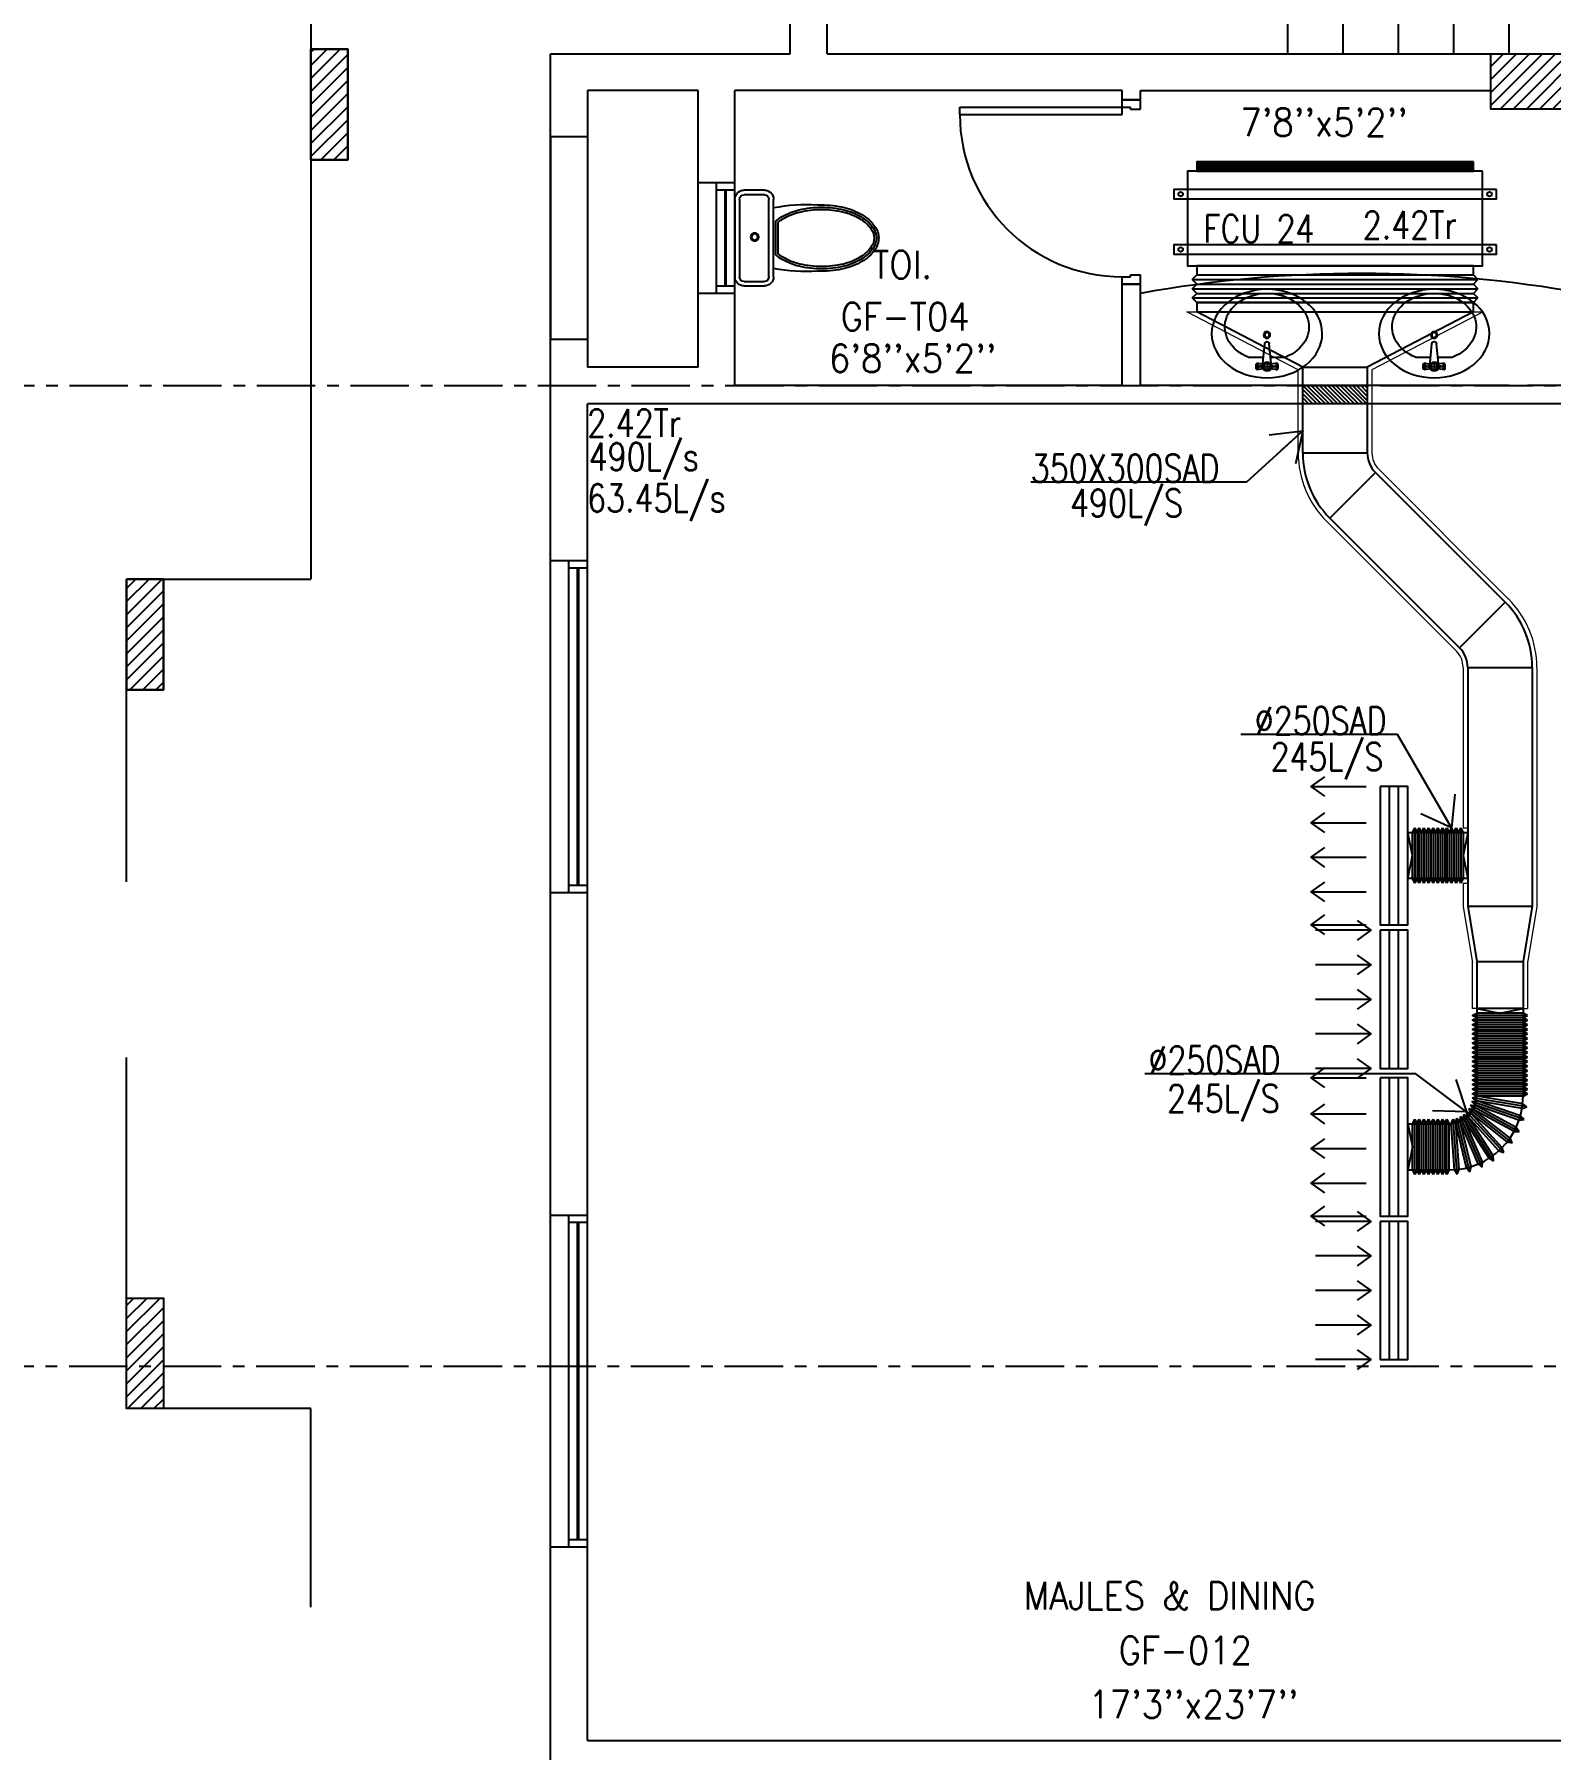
# Model space of a CAD drawing. Header units: millimetres. Extents: x -1288794 to 2153086, y -2701644 to -1335282.
# Drawn here: x 964963 to 973188, y -1502769 to -1493463 of the extents above; entities that cross this region are included whole.
import ezdxf

# ---------------------------------------------------------------- set-up
doc = ezdxf.new("R2010")
doc.units = ezdxf.units.MM
doc.header["$LTSCALE"] = 100
doc.linetypes.add('CENTER', pattern=[50.8, 31.75, -6.35, 6.35, -6.35])
doc.linetypes.add('DASHED2', pattern=[9.525, 6.35, -3.175])
for name, color, linetype in [('A-ANNO-TEXT', 8, 'Continuous'), ('A-DOOR', 4, 'Continuous'), ('A-FLOR-OVHD', 4, 'DASHED2'), ('A-FLOR-PFIX', 8, 'Continuous'), ('A-FLOR-SPCL', 8, 'Continuous'), ('A-GLAZ', 5, 'Continuous'), ('A-GRID', 253, 'CENTER'), ('A-WALL-FULL', 8, 'Continuous'), ('AC-FD', 1, 'Continuous'), ('AC-SAD', 3, 'Continuous'), ('AC-SAD TEXT', 3, 'Continuous'), ('FCU-AC', 160, 'Continuous'), ('RETURN GRILL RIGHT', 1, 'Continuous'), ('S-COL- HACT.', 9, 'Continuous'), ('S-COL.', 8, 'Continuous'), ('SUPPLY GRILL RIGHT', 3, 'Continuous')]:
    doc.layers.add(name, color=color, linetype=linetype)
doc.layers.add('INSULATION', color=1, linetype='Continuous', lineweight=5)
doc.styles.add('ROMANS', font='romans.shx', dxfattribs={"width": 0.8})
doc.styles.add('SIMPLEX', font='simplex.shx', dxfattribs={"width": 0.8})
doc.dimstyles.new('100 of DIM2', dxfattribs={"dimscale": 0, "dimtxt": 200, "dimasz": 150, "dimexe": 75, "dimexo": 200, "dimgap": 75, "dimtad": 1, "dimdec": 0, "dimrnd": 5, "dimzin": 0, "dimdsep": 46, "dimtxsty": 'ROMANS', "dimblk": 'ARCHTICK', "dimcen": 100, "dimclrd": 94, "dimclre": 94, "dimclrt": 2, "dimadec": 0, "dimazin": 0, "dimtfac": 1, "dimtdec": 0, "dimtofl": 0, "dimtmove": 2, "dimatfit": 3, "dimldrblk": 'OPEN90', "dimfxl": 75, "dimtolj": 1, "dimtzin": 0, "dimarcsym": 0})
pattern_1 = [(45, (2089817.725, -1109556.65), (-35.355339, 35.355339), [])]

# ---------------------------------------------------------------- blocks, each defined once
blk = doc.blocks.new('W-180')
for p, q in [((1800, 100), (0, 100)), ((40, 0), (40, 100)), ((1760, 100), (1760, 0)), ((1800, 0), (0, 0))]:
    blk.add_line(p, q)
at = {"linetype": 'Continuous'}
for p, q in [((1760, 53), (40, 53)), ((1760, 47), (40, 47))]:
    blk.add_line(p, q, dxfattribs=at)
blk = doc.blocks.new('D-100-R1')
for p, q in [((-80, 980), (-80, 100)), ((-80, 980), (-40, 980)), ((-40, 980), (-40, 55)), ((-1000, 100), (-1000, 0)), ((-1000, 100), (-960, 100)), ((-960, 100), (-960, 55)), ((-80, 100), (0, 100)), ((0, 100), (0, 0)), ((-960, 55), (-950, 55)), ((-950, 55), (-950, 0)), ((-50, 55), (-50, 0)), ((-50, 55), (-40, 55)), ((-50, 0), (0, 0)), ((-1000, 0), (-950, 0))]:
    blk.add_line(p, q)
at = {"linetype": 'Continuous'}
blk.add_arc((-80, 100), 880, 90, 180, dxfattribs=at)
blk = doc.blocks.new('WC-1')
for p, q in [((-210, 0), (210, 0)), ((-260, -160), (-260, -50)), ((-235, -160), (-235, -50)), ((-210, -25), (210, -25)), ((235, -50), (235, -160)), ((260, -50), (260, -160)), ((210, -185), (-210, -185)), ((210, -210), (-210, -210)), ((91.5, -222.5), (-91.5, -222.5)), ((85.8, -235), (-85.8, -235))]:
    blk.add_line(p, q)
for radius in [22.1, 17.1]:
    blk.add_circle((-6.1, -107.5), radius)
for centre, radius, start, end in [((-210, -50), 50, 90, 180), ((-210, -50), 25, 90, 180), ((210, -50), 50, 360, 90), ((210, -50), 25, 360, 90), ((-210, -160), 50, 180, 270), ((-210, -160), 25, 180, 270), ((210, -160), 25, 270, 360), ((210, -160), 50, 270, 360), ((722.3, -383.2), 904.1, 168.95288, 184.06317), ((178.2, -428.2), 340.7, 149.85861, 166.47658), ((178.2, -428.2), 328.2, 149.85861, 166.47658), ((68.6, -364.5), 214, 138.41516, 149.85861), ((68.6, -364.5), 201.5, 139.99435, 149.85861), ((-68.6, -364.5), 201.5, 30.14139, 40.00565), ((-68.6, -364.5), 214, 30.14139, 41.58484), ((-178.2, -428.2), 328.2, 13.52342, 30.14139), ((-178.2, -428.2), 340.7, 13.52342, 30.14139), ((352.1, -470), 519.6, 166.47658, 180), ((352.1, -470), 507.1, 166.47658, 180), ((-352.1, -470), 507.1, 360, 13.52342), ((-352.1, -470), 519.6, 360, 13.52342), ((352.1, -470), 532.1, 177.55413, 180), ((-352.1, -470), 532.1, 360, 2.44587), ((352.1, -470), 532.1, 180, 193.52342), ((352.1, -470), 519.6, 180, 193.52342), ((352.1, -470), 507.1, 180, 193.52342), ((-352.1, -470), 507.1, 346.47658, 360), ((-352.1, -470), 519.6, 346.47658, 360), ((-352.1, -470), 532.1, 346.47658, 360), ((178.2, -511.8), 353.2, 193.52342, 210.14139), ((178.2, -511.8), 340.7, 193.52342, 210.14139), ((178.2, -511.8), 328.2, 193.52342, 210.14139), ((-178.2, -511.8), 328.2, 329.85861, 346.47658), ((-178.2, -511.8), 340.7, 329.85861, 346.47658), ((-178.2, -511.8), 353.2, 329.85861, 346.47658), ((68.6, -575.5), 226.5, 210.14139, 234.49716), ((68.6, -575.5), 214, 210.14139, 234.49716), ((68.6, -575.5), 201.5, 210.14139, 234.49716), ((0, -671.6), 83.4, 234.49716, 270), ((0, -671.6), 83.4, 270, 305.50284), ((-68.6, -575.5), 201.5, 305.50284, 329.85861), ((-68.6, -575.5), 214, 305.50284, 329.85861), ((-68.6, -575.5), 226.5, 305.50284, 329.85861), ((0, -671.6), 108.4, 234.49716, 270), ((0, -671.6), 95.9, 234.49716, 270), ((0, -671.6), 95.9, 270, 305.50284), ((0, -671.6), 108.4, 270, 305.50284)]:
    blk.add_arc(centre, radius, start, end)
at = {"linetype": 'Continuous', "ltscale": 50}
blk.add_arc((-722.3, -383.2), 904.1, 355.93683, 11.04712, dxfattribs=at)
blk = doc.blocks.new('LAV-2')
for p, q in [((-21.3, 393), (-54.6, 399)), ((-24.3, 385.2), (-48.7, 381)), ((-24.3, 376.6), (-48.7, 381)), ((-24.7, 380.9), (-13.1, 257.5)), ((-18.7, 380.9), (17.3, 380.8)), ((-0.7, 362.8), (-0.6, 398.8)), ((23.3, 380.7), (10.9, 257.4)), ((53.4, 398.6), (20.1, 392.9)), ((47.3, 380.7), (22.9, 385.1)), ((47.3, 380.7), (22.9, 376.4)), ((-102.4, 329.8), (-23.2, 329.6)), ((-21.4, 368.8), (-54.7, 363)), ((53.3, 362.6), (20, 368.6)), ((21.5, 329.4), (100.7, 329.1))]:
    blk.add_line(p, q)
for centre, radius in [((-0.7, 380.8), 24), ((-0.7, 380.8), 18), ((-1.3, 209.5), 18), ((-1.3, 209.5), 13.2)]:
    blk.add_circle(centre, radius)
blk.add_arc((-1.1, 257.5), 12, 179.80529, 359.80529)
for centre, major_axis, ratio in [((-1.3, 201.7), (-300, 1), 0.8), ((53.3, 380.6), (0.1, 18), 0.333333)]:
    blk.add_ellipse(centre, major_axis=major_axis, ratio=ratio)
at = {"extrusion": (0, 0, -1)}
blk.add_ellipse((-54.7, 381), major_axis=(0.1, 18), ratio=0.333333, dxfattribs=at)
blk.add_ellipse((-1.4, 166.2), major_axis=(-228, 0.8), ratio=0.8, start_param=5.174, end_param=10.533963)
for points, knots in [([(-54.7, 365.5), (-54.8, 365.5), (-54.9, 365.6), (-55.3, 366), (-55.4, 366.3), (-56, 367.2), (-56.3, 368), (-57, 370), (-57.3, 371.2), (-57.8, 373.8), (-58, 375.2), (-58.3, 378.9), (-58.3, 381.3), (-58.1, 386), (-57.8, 388.3), (-57.1, 391.5), (-56.7, 392.7), (-56, 394.5), (-55.7, 395.1), (-55.2, 395.9), (-55, 396.2), (-54.8, 396.5), (-54.7, 396.5), (-54.6, 396.6)], [3.378318, 3.378318, 3.378318, 3.378318, 3.519844, 3.519844, 3.66137, 3.66137, 3.925951, 3.925951, 4.190531, 4.190531, 4.455112, 4.455112, 4.86737, 4.86737, 5.279628, 5.279628, 5.565785, 5.565785, 5.785568, 5.785568, 5.957, 5.957, 6.04646, 6.04646, 6.04646, 6.04646]), ([(-54.6, 396.6), (-54.5, 396.5), (-54.4, 396.4), (-54.1, 396), (-53.9, 395.7), (-53.4, 394.8), (-53, 394), (-52.3, 392), (-52, 390.8), (-51.6, 388.2), (-51.4, 386.8), (-51.1, 383.1), (-51, 380.7), (-51.3, 376), (-51.6, 373.8), (-52.3, 370.5), (-52.6, 369.3), (-53.3, 367.5), (-53.6, 366.9), (-54.1, 366.1), (-54.4, 365.8), (-54.6, 365.6), (-54.7, 365.5), (-54.7, 365.5)], [0.236726, 0.236726, 0.236726, 0.236726, 0.378252, 0.378252, 0.519778, 0.519778, 0.784358, 0.784358, 1.048939, 1.048939, 1.313519, 1.313519, 1.725777, 1.725777, 2.138035, 2.138035, 2.424192, 2.424192, 2.643976, 2.643976, 2.815407, 2.815407, 2.904867, 2.904867, 2.904867, 2.904867]), ([(53.4, 396.2), (53.3, 396.1), (53.2, 396), (52.8, 395.6), (52.7, 395.4), (52.1, 394.5), (51.7, 393.6), (51.1, 391.6), (50.8, 390.5), (50.3, 387.9), (50.1, 386.5), (49.7, 382.7), (49.7, 380.3), (49.9, 375.7), (50.2, 373.4), (50.9, 370.1), (51.2, 368.9), (51.9, 367.2), (52.2, 366.6), (52.7, 365.7), (52.9, 365.4), (53.1, 365.2), (53.2, 365.1), (53.3, 365.1)], [0.236726, 0.236726, 0.236726, 0.236726, 0.378252, 0.378252, 0.519778, 0.519778, 0.784358, 0.784358, 1.048939, 1.048939, 1.313519, 1.313519, 1.725777, 1.725777, 2.138035, 2.138035, 2.424192, 2.424192, 2.643976, 2.643976, 2.815407, 2.815407, 2.904867, 2.904867, 2.904867, 2.904867]), ([(53.3, 365.1), (53.4, 365.1), (53.5, 365.3), (53.8, 365.6), (54, 365.9), (54.5, 366.8), (54.9, 367.7), (55.6, 369.7), (55.9, 370.8), (56.4, 373.4), (56.6, 374.8), (56.9, 378.5), (57, 381), (56.7, 385.6), (56.5, 387.9), (55.8, 391.2), (55.4, 392.4), (54.8, 394.1), (54.5, 394.7), (54, 395.6), (53.8, 395.8), (53.5, 396.1), (53.4, 396.2), (53.4, 396.2)], [3.378318, 3.378318, 3.378318, 3.378318, 3.519844, 3.519844, 3.66137, 3.66137, 3.925951, 3.925951, 4.190531, 4.190531, 4.455112, 4.455112, 4.86737, 4.86737, 5.279628, 5.279628, 5.565785, 5.565785, 5.785568, 5.785568, 5.957, 5.957, 6.04646, 6.04646, 6.04646, 6.04646])]:
    blk.add_open_spline(points, degree=3, knots=knots)
blk = doc.blocks.new('W-60')
for p, q in [((600, 100), (0, 100)), ((40, 0), (40, 100)), ((560, 100), (560, 0)), ((600, 0), (0, 0))]:
    blk.add_line(p, q)
at = {"linetype": 'Continuous'}
for p, q in [((560, 53), (40, 53)), ((560, 47), (40, 47))]:
    blk.add_line(p, q, dxfattribs=at)
blk = doc.blocks.new('_ArchTick')
at = {"color": 0, "linetype": 'ByBlock', "const_width": 0.15}
blk.add_lwpolyline([(-0.5, -0.5), (0.5, 0.5)], dxfattribs=at)
blk = doc.blocks.new('fcu 2.5 tr')
h = blk.add_hatch()
h.set_pattern_fill('NET', color=3)
h.paths.add_polyline_path([(83171.5, -1587743.1), (81671.5, -1587743.1), (81671.5, -1587793.1), (83171.5, -1587793.1)])
at = {"layer": 'FCU-AC', "color": 1}
for p, q in [((83171.5, -1586980.1), (81671.5, -1586980.1)), ((81671.5, -1586980.1), (81671.5, -1587030.1)), ((83171.5, -1587030.1), (83171.5, -1586980.1)), ((81671.5, -1587030.1), (83171.5, -1587030.1)), ((83171.5, -1587180.1), (81671.5, -1587180.1)), ((81671.5, -1587180.1), (81671.5, -1587230.1)), ((83171.5, -1587230.1), (83171.5, -1587180.1)), ((81671.5, -1587230.1), (83171.5, -1587230.1))]:
    blk.add_line(p, q, dxfattribs=at)
at = {"layer": 'FCU-AC'}
for p, q in [((81671.5, -1587030.1), (81646.5, -1587055.1)), ((83196.5, -1587055.1), (81646.5, -1587055.1)), ((81671.5, -1587080.1), (81646.5, -1587055.1)), ((81671.5, -1587080.1), (81646.5, -1587105.1)), ((83196.5, -1587105.1), (81646.5, -1587105.1)), ((81671.5, -1587130.1), (81646.5, -1587105.1)), ((83171.5, -1587030.1), (81671.5, -1587030.1)), ((83171.5, -1587080.1), (81671.5, -1587080.1)), ((83171.5, -1587080.1), (81671.5, -1587080.1)), ((83196.5, -1587055.1), (83171.5, -1587030.1)), ((83196.5, -1587055.1), (83171.5, -1587080.1)), ((83196.5, -1587105.1), (83171.5, -1587080.1)), ((83196.5, -1587105.1), (83171.5, -1587130.1)), ((81671.5, -1587130.1), (81646.5, -1587155.1)), ((83196.5, -1587155.1), (81646.5, -1587155.1)), ((81671.5, -1587180.1), (81646.5, -1587155.1)), ((83171.5, -1587130.1), (81671.5, -1587130.1)), ((83171.5, -1587130.1), (81671.5, -1587130.1)), ((83196.5, -1587155.1), (83171.5, -1587130.1)), ((83196.5, -1587155.1), (83171.5, -1587180.1))]:
    blk.add_line(p, q, dxfattribs=at)
at = {"layer": 'FCU-AC', "color": 6}
for points in [[(81546.5, -1587343.1), (83296.5, -1587343.1), (83296.5, -1587293.1), (81546.5, -1587293.1)], [(81546.5, -1587643.1), (83296.5, -1587643.1), (83296.5, -1587593.1), (81546.5, -1587593.1)]]:
    blk.add_lwpolyline(points, close=True, dxfattribs=at)
at = {"layer": 'FCU-AC'}
blk.add_lwpolyline([(81621.5, -1587743.1), (83221.5, -1587743.1), (83221.5, -1587230.1), (81621.5, -1587230.1)], close=True, dxfattribs=at)
at = {"layer": 'FCU-AC', "color": 3}
blk.add_lwpolyline([(81671.5, -1587793.1), (83171.5, -1587793.1), (83171.5, -1587743.1), (81671.5, -1587743.1)], close=True, dxfattribs=at)
at = {"layer": 'FCU-AC', "color": 6}
for centre in [(81584, -1587318.1), (83259, -1587318.1), (81584, -1587618.1), (83259, -1587618.1)]:
    blk.add_circle(centre, 12.5, dxfattribs=at)
blk = doc.blocks.new('*U706')
at = {"layer": 'AC-SAD'}
for p, q in [((-12.5, 275, 0), (-25, 250, 0)), ((-25, 250, 0), (-25, 0, 0)), ((-12.5, 275, 0), (-12.5, -25, 0)), ((0, 250, 0), (-12.5, 275, 0)), ((0, 250, 0), (0, 0, 0)), ((-12.5, -25, 0), (-25, 0, 0)), ((0, 0, 0), (-12.5, -25, 0))]:
    blk.add_line(p, q, dxfattribs=at)
blk = doc.blocks.new('*U707')
at = {"layer": 'AC-SAD', "color": 0, "linetype": 'ByBlock', "lineweight": -2, "transparency": 16777216}
for p, rotation in [((972769.2, -1499295.5, 0), 241.352110243459), ((972779.3, -1499272.7, 0), 250.9014068289727), ((972785.5, -1499248.5, 0), 260.4507034144863), ((972787.5, -1499223.6, 0), 270), ((972648.2, -1499373.3, 0), 184.0563307303769), ((972672.8, -1499369.4, 0), 193.6056273158907), ((972696.5, -1499361.6, 0), 203.1549239014044), ((972718.6, -1499349.9, 0), 212.704220486918), ((972738.4, -1499334.7, 0), 222.2535170724318), ((972755.4, -1499316.4, 0), 231.8028136579454)]:
    blk.add_blockref('*U706', p, dxfattribs=dict(at, rotation=rotation))
blk = doc.blocks.new('SUPPLY GRILL RIGHT')
at = {"layer": 'SUPPLY GRILL RIGHT'}
for p, q in [((375, 25), (-375, 25)), ((375, -25), (375, 25)), ((375, -25), (-375, -25)), ((375, -75), (375, -25))]:
    blk.add_line(p, q, dxfattribs=at)
blk.add_lwpolyline([(-375, -75), (375, -75), (375, 75), (-375, 75)], close=True, dxfattribs=at)
for points in [[(-375, -450), (-375, -150)], [(-178.5, -450), (-178.5, -150)], [(9, -450), (9, -150)], [(196.5, -450), (196.5, -150)], [(375, -450), (375, -150)]]:
    blk.add_leader(points, dimstyle='100 of DIM2', override={"dimscale": 1, "dimasz": 75, "dimtad": 0, "dimclrd": 0, "dimfxl": 0.2}, dxfattribs=at)
blk = doc.blocks.new('RETURN GRILL RIGHT')
at = {"layer": 'RETURN GRILL RIGHT'}
for p, q in [((375, 25), (-375, 25)), ((375, -25), (-375, -25))]:
    blk.add_line(p, q, dxfattribs=at)
blk.add_lwpolyline([(-375, -75), (375, -75), (375, 75), (-375, 75)], close=True, dxfattribs=at)
for points in [[(-375, -125), (-375, -425)], [(-187.5, -125), (-187.5, -425)], [(0, -125), (0, -425)], [(187.5, -125), (187.5, -425)], [(375, -125), (375, -425)]]:
    blk.add_leader(points, dimstyle='100 of DIM2', override={"dimscale": 1, "dimasz": 75, "dimtad": 0, "dimclrd": 0, "dimfxl": 0.2}, dxfattribs=at)

msp = doc.modelspace()

# ---------------------------------------------------------------- hatches: boundary and pattern name
at = {"layer": 'AC-FD', "linetype": 'ByBlock'}
h = msp.add_hatch(dxfattribs=at)
h.set_pattern_fill('ANSI31', color=256, scale=5, angle=90, style=0)
h.set_pattern_definition([(135, (-619584.087, -1557408.634), (-11.22532015, -11.22532015), [])])
h.paths.add_polyline_path([(972193, -1495468.7), (972193, -1495368.7), (971843, -1495368.6), (971843, -1495468.6)])
at = {"layer": 'S-COL- HACT.', "linetype": 'Continuous', "ltscale": 3}
h = msp.add_hatch(dxfattribs=at)
h.set_pattern_fill('ANSI31', color=256, scale=400, style=0)
h.set_pattern_definition(pattern_1)
h.paths.add_polyline_path([(966462.5, -1493543.6), (966462.5, -1494143.6), (966662.5, -1494143.6), (966662.5, -1493543.6)])
h = msp.add_hatch(dxfattribs=at)
h.set_pattern_fill('ANSI31', color=256, scale=400, style=0)
h.set_pattern_definition([(45, (1210357.73, -1509993.415), (-35.355339, 35.355339), [])])
h.paths.add_polyline_path([(973462.5, -1493568.6), (972862.5, -1493568.6), (972862.5, -1493868.6), (973462.5, -1493868.6)])
h = msp.add_hatch(dxfattribs=at)
h.set_pattern_fill('ANSI31', color=256, scale=400, style=0)
h.set_pattern_definition(pattern_1)
h.paths.add_polyline_path([(965462.5, -1496418.6), (965462.5, -1497018.6), (965662.5, -1497018.6), (965662.5, -1496418.6)])
h = msp.add_hatch(dxfattribs=at)
h.set_pattern_fill('ANSI31', color=256, scale=400, style=0)
h.set_pattern_definition(pattern_1)
h.paths.add_polyline_path([(965462.5, -1500918.6), (965462.5, -1500318.6), (965662.5, -1500318.6), (965662.5, -1500918.6)])

# ---------------------------------------------------------------- linework, layer by layer
at = {"layer": 'A-FLOR-OVHD', "linetype": 'Continuous', "ltscale": 3}
for p in [(966462.5, -1486718.6), (966462.5, -1486718.6), (965462.5, -1496418.6), (965462.5, -1496418.6)]:
    msp.add_line(p, (966462.5, -1496418.6), dxfattribs=at)
at = {"layer": 'A-FLOR-OVHD', "ltscale": 3}
msp.add_lwpolyline([(993462.5, -1509268.6), (993462.5, -1510568.6), (980662.5, -1510568.6), (980662.5, -1509268.6), (979362.5, -1509268.6), (979362.5, -1510568.6), (975062.5, -1510568.6), (975062.5, -1510168.6), (973462.5, -1510168.6), (973462.5, -1510568.6), (966462.5, -1510568.6), (966462.5, -1500918.6), (965462.5, -1500918.6), (965462.5, -1496418.6)], dxfattribs=at)
msp.add_lwpolyline([(993462.5, -1509268.6), (993462.5, -1510568.6), (980662.5, -1510568.6), (980662.5, -1509268.6), (979362.5, -1509268.6), (979362.5, -1510568.6), (975062.5, -1510568.6), (975062.5, -1510168.6), (973462.5, -1510168.6), (973462.5, -1510568.6), (966462.5, -1510568.6), (966462.5, -1500918.6), (965462.5, -1500918.6), (965462.5, -1496418.6)], dxfattribs=at)
at = {"layer": 'A-FLOR-SPCL', "ltscale": 3}
for p, q in [((971762.5, -1493568.6), (971762.5, -1491568.6)), ((972062.5, -1493568.6), (972062.5, -1491568.6)), ((972362.5, -1493568.6), (972362.5, -1491568.6)), ((972662.5, -1493568.6), (972662.5, -1491568.6)), ((972962.5, -1493568.6), (972962.5, -1491568.6))]:
    msp.add_line(p, q, dxfattribs=at)
msp.add_arc((972162.5, -1501493), 6732.1, 79.7322, 100.2678, dxfattribs=at)
at = {"layer": 'A-GLAZ', "ltscale": 3}
for p, q in [((967762.5, -1494018.6), (967762.5, -1495118.6)), ((967962.5, -1494018.6), (967962.5, -1495118.6)), ((968562.5, -1494868.6), (968562.5, -1494268.6)), ((967762.5, -1498118.6), (967762.5, -1496318.6)), ((967762.5, -1501668.6), (967762.5, -1499868.6))]:
    msp.add_line(p, q, dxfattribs=at)
at = {"layer": 'A-GRID', "ltscale": 0.1}
for p, q in [((956009.2, -1495368.6), (999548.8, -1495368.6)), ((956006.8, -1500687.6), (999546.3, -1500687.6))]:
    msp.add_line(p, q, dxfattribs=at)
at = {"layer": 'A-WALL-FULL', "ltscale": 3}
for p, q in [((969062.5, -1493568.6), (969062.5, -1492568.6)), ((969062.5, -1493568.6), (969062.5, -1492568.6)), ((969262.5, -1493568.6), (969262.5, -1492568.6)), ((969262.5, -1493568.6), (969262.5, -1492568.6)), ((966462.5, -1494143.6, 0), (966462.5, -1493543.6, 0)), ((966462.5, -1493543.6, 0), (966662.5, -1493543.6, 0)), ((966662.5, -1493543.6, 0), (966662.5, -1494143.6, 0)), ((967762.5, -1496318.6), (967762.5, -1493568.6)), ((967762.5, -1493568.6), (969062.5, -1493568.6)), ((967762.5, -1494018.6), (967762.5, -1493568.6)), ((969262.5, -1493568.6), (972862.5, -1493568.6)), ((967962.5, -1493768.6), (967962.5, -1494018.6)), ((968562.5, -1493768.6), (967962.5, -1493768.6)), ((968562.5, -1494268.6), (968562.5, -1493768.6)), ((970862.5, -1493768.6), (968762.5, -1493768.6)), ((968762.5, -1494268.6), (968762.5, -1493768.6)), ((970862.5, -1493818.6), (970862.5, -1493768.6)), ((970962.5, -1493818.6), (970962.5, -1493768.6)), ((970962.5, -1493768.6), (972862.5, -1493768.6)), ((970962.5, -1493818.6), (970862.5, -1493818.6)), ((967962.5, -1494018.6), (967762.5, -1494018.6)), ((966662.5, -1494143.6, 0), (966462.5, -1494143.6, 0)), ((968762.5, -1494268.6), (968562.5, -1494268.6)), ((968762.5, -1494868.6), (968562.5, -1494868.6)), ((968562.5, -1495268.6), (968562.5, -1494868.6)), ((968762.5, -1495368.6), (968762.5, -1494868.6)), ((970862.5, -1495368.6), (970862.5, -1494818.6)), ((970962.5, -1494818.6), (970862.5, -1494818.6)), ((970962.5, -1495368.6), (970962.5, -1494818.6)), ((967962.5, -1495118.6), (967762.5, -1495118.6)), ((967962.5, -1495118.6), (967962.5, -1495268.6)), ((968562.5, -1495268.6), (967962.5, -1495268.6)), ((970862.5, -1495368.6), (968762.5, -1495368.6)), ((972962.5, -1495368.6), (970962.5, -1495368.6)), ((973362.5, -1495368.6), (973062.5, -1495368.6)), ((967962.5, -1496318.6), (967962.5, -1495468.6)), ((973262.5, -1495468.6), (967962.5, -1495468.6)), ((967762.5, -1496318.6), (967962.5, -1496318.6)), ((965462.5, -1497018.6, 0), (965462.5, -1496418.6)), ((965462.5, -1496418.6), (965662.5, -1496418.6, 0)), ((965662.5, -1496418.6, 0), (965662.5, -1497018.6, 0)), ((965662.5, -1497018.6, 0), (965462.5, -1497018.6, 0)), ((967762.5, -1499868.6), (967762.5, -1498118.6)), ((967762.5, -1498118.6), (967962.5, -1498118.6)), ((967962.5, -1499868.6), (967962.5, -1498118.6)), ((967762.5, -1499868.6), (967962.5, -1499868.6)), ((965462.5, -1500918.6), (965462.5, -1500318.6, 0)), ((965462.5, -1500318.6, 0), (965662.5, -1500318.6)), ((965662.5, -1500318.6), (965662.5, -1500918.6)), ((965662.5, -1500918.6), (965462.5, -1500918.6)), ((967762.5, -1502918.6), (967762.5, -1501668.6)), ((967762.5, -1501668.6), (967962.5, -1501668.6)), ((967962.5, -1502718.6), (967962.5, -1501668.6)), ((967962.5, -1502718.6), (973262.5, -1502718.6))]:
    msp.add_line(p, q, dxfattribs=at)
at = {"layer": 'A-WALL-FULL', "linetype": 'Continuous', "ltscale": 3}
for points in [[(965462.5, -1496418.6), (965662.5, -1496418.6), (965662.5, -1497018.6), (965462.5, -1497018.6)], [(965462.5, -1500318.6), (965662.5, -1500318.6), (965662.5, -1500918.6), (965462.5, -1500918.6)]]:
    msp.add_lwpolyline(points, close=True, dxfattribs=at)
at = {"layer": 'AC-FD', "linetype": 'ByBlock'}
msp.add_lwpolyline([(971843, -1495468.6), (971843, -1495368.6), (972193, -1495368.7), (972193, -1495468.7)], close=True, dxfattribs=at)
at = {"layer": 'AC-SAD'}
for p, q in [((971843, -1495268.2), (971268, -1494968.6)), ((972768, -1494968.6), (972193, -1495268.6)), ((971843, -1495734), (971843, -1495268.2)), ((971843.8, -1495268.6), (972193, -1495268.6)), ((972193, -1495268.6), (972193, -1495734)), ((971843, -1495734), (972193, -1495734)), ((972236.9, -1495840.1), (971989.4, -1496087.6)), ((972941.1, -1496544.3), (972236.9, -1495840.1)), ((971954.5, -1496087.1), (971954.1, -1496087.6)), ((971989.4, -1496087.6), (972693.6, -1496791.8)), ((972941.1, -1496544.3, 0), (972693.6, -1496791.8, 0)), ((972737.5, -1496897.8, 0), (973087.5, -1496897.8, 0)), ((972737.5, -1496897.8), (972737.5, -1498193.6)), ((973087.5, -1496897.8), (973087.5, -1498193.6)), ((972437.5, -1497793.6), (972450, -1497768.6)), ((972450, -1497768.6), (972450, -1498068.6)), ((972450, -1497768.6), (972462.5, -1497793.6)), ((972462.5, -1497793.6), (972475, -1497768.6)), ((972475, -1497768.6), (972475, -1498068.6)), ((972475, -1497768.6), (972487.5, -1497793.6)), ((972487.5, -1497793.6), (972500, -1497768.6)), ((972500, -1497768.6), (972500, -1498068.6)), ((972500, -1497768.6), (972512.5, -1497793.6)), ((972512.5, -1497793.6), (972525, -1497768.6)), ((972525, -1497768.6), (972525, -1498068.6)), ((972525, -1497768.6), (972537.5, -1497793.6)), ((972537.5, -1497793.6), (972550, -1497768.6)), ((972550, -1497768.6), (972550, -1498068.6)), ((972550, -1497768.6), (972562.5, -1497793.6)), ((972562.5, -1497793.6), (972575, -1497768.6)), ((972575, -1497768.6), (972575, -1498068.6)), ((972575, -1497768.6), (972587.5, -1497793.6)), ((972587.5, -1497793.6), (972600, -1497768.6)), ((972600, -1497768.6), (972600, -1498068.6)), ((972600, -1497768.6), (972612.5, -1497793.6)), ((972612.5, -1497793.6), (972625, -1497768.6)), ((972625, -1497768.6), (972625, -1498068.6)), ((972625, -1497768.6), (972637.5, -1497793.6)), ((972637.5, -1497793.6), (972650, -1497768.6)), ((972650, -1497768.6), (972650, -1498068.6)), ((972650, -1497768.6), (972662.5, -1497793.6)), ((972662.5, -1497793.6), (972675, -1497768.6)), ((972675, -1497768.6), (972675, -1498068.6)), ((972675, -1497768.6), (972687.5, -1497793.6)), ((972687.5, -1497793.6), (972700, -1497768.6)), ((972700, -1497768.6), (972700, -1498068.6)), ((972700, -1497768.6), (972712.5, -1497793.6)), ((972412.5, -1497793.6), (972737.5, -1497793.6)), ((972437.5, -1497918.6), (972412.5, -1497793.6)), ((972437.5, -1498043.6), (972437.5, -1497793.6)), ((972437.5, -1497793.6), (972437.5, -1498043.6)), ((972462.5, -1497793.6), (972462.5, -1498043.6)), ((972487.5, -1497793.6), (972487.5, -1498043.6)), ((972512.5, -1497793.6), (972512.5, -1498043.6)), ((972537.5, -1497793.6), (972537.5, -1498043.6)), ((972562.5, -1497793.6), (972562.5, -1498043.6)), ((972587.5, -1497793.6), (972587.5, -1498043.6)), ((972612.5, -1497793.6), (972612.5, -1498043.6)), ((972637.5, -1497793.6), (972637.5, -1498043.6)), ((972662.5, -1497793.6), (972662.5, -1498043.6)), ((972687.5, -1497793.6), (972687.5, -1498043.6)), ((972737.5, -1497793.6), (972712.5, -1497918.6)), ((972712.5, -1497793.6), (972712.5, -1498043.6)), ((972412.5, -1498043.6), (972437.5, -1497918.6)), ((972712.5, -1497918.6), (972737.5, -1498043.6)), ((972737.5, -1498043.6), (972412.5, -1498043.6)), ((972450, -1498068.6), (972437.5, -1498043.6)), ((972462.5, -1498043.6), (972450, -1498068.6)), ((972475, -1498068.6), (972462.5, -1498043.6)), ((972487.5, -1498043.6), (972475, -1498068.6)), ((972500, -1498068.6), (972487.5, -1498043.6)), ((972512.5, -1498043.6), (972500, -1498068.6)), ((972525, -1498068.6), (972512.5, -1498043.6)), ((972537.5, -1498043.6), (972525, -1498068.6)), ((972550, -1498068.6), (972537.5, -1498043.6)), ((972562.5, -1498043.6), (972550, -1498068.6)), ((972575, -1498068.6), (972562.5, -1498043.6)), ((972587.5, -1498043.6), (972575, -1498068.6)), ((972600, -1498068.6), (972587.5, -1498043.6)), ((972612.5, -1498043.6), (972600, -1498068.6)), ((972625, -1498068.6), (972612.5, -1498043.6)), ((972637.5, -1498043.6), (972625, -1498068.6)), ((972650, -1498068.6), (972637.5, -1498043.6)), ((972662.5, -1498043.6), (972650, -1498068.6)), ((972675, -1498068.6), (972662.5, -1498043.6)), ((972687.5, -1498043.6), (972675, -1498068.6)), ((972700, -1498068.6), (972687.5, -1498043.6)), ((972712.5, -1498043.6), (972700, -1498068.6)), ((972737.5, -1498193.6), (973087.5, -1498193.6)), ((972737.5, -1498193.6), (972787.5, -1498493.6)), ((973087.5, -1498193.6), (973037.5, -1498493.6)), ((972787.5, -1498493.6), (973037.5, -1498493.6)), ((972787.5, -1498493.6), (972787.5, -1499223.6)), ((973037.5, -1498493.6), (973037.5, -1499223.6)), ((972762.5, -1498786.1), (972787.5, -1498773.6)), ((973062.5, -1498786.1), (972762.5, -1498786.1)), ((972787.5, -1498798.6), (972762.5, -1498786.1)), ((972762.5, -1498811.1), (972787.5, -1498798.6)), ((973037.5, -1498748.6), (972787.5, -1498748.6)), ((972787.5, -1498748.6), (972912.5, -1498773.6)), ((973037.5, -1498773.6), (972787.5, -1498773.6)), ((973037.5, -1498798.6), (972787.5, -1498798.6)), ((972912.5, -1498773.6), (973037.5, -1498748.6)), ((973062.5, -1498786.1), (973037.5, -1498773.6)), ((973037.5, -1498798.6), (973062.5, -1498786.1)), ((973062.5, -1498811.1), (973037.5, -1498798.6)), ((973062.5, -1498811.1), (972762.5, -1498811.1)), ((972787.5, -1498823.6), (972762.5, -1498811.1)), ((972762.5, -1498836.1), (972787.5, -1498823.6)), ((973062.5, -1498836.1), (972762.5, -1498836.1)), ((972787.5, -1498848.6), (972762.5, -1498836.1)), ((972762.5, -1498861.1), (972787.5, -1498848.6)), ((973062.5, -1498861.1), (972762.5, -1498861.1)), ((972787.5, -1498873.6), (972762.5, -1498861.1)), ((972762.5, -1498886.1), (972787.5, -1498873.6)), ((973062.5, -1498886.1), (972762.5, -1498886.1)), ((972787.5, -1498898.6), (972762.5, -1498886.1)), ((973037.5, -1498823.6), (972787.5, -1498823.6)), ((973037.5, -1498848.6), (972787.5, -1498848.6)), ((973037.5, -1498873.6), (972787.5, -1498873.6)), ((973037.5, -1498823.6), (973062.5, -1498811.1)), ((973062.5, -1498836.1), (973037.5, -1498823.6)), ((973037.5, -1498848.6), (973062.5, -1498836.1)), ((973062.5, -1498861.1), (973037.5, -1498848.6)), ((973037.5, -1498873.6), (973062.5, -1498861.1)), ((973062.5, -1498886.1), (973037.5, -1498873.6)), ((973037.5, -1498898.6), (973062.5, -1498886.1)), ((972762.5, -1498911.1), (972787.5, -1498898.6)), ((973062.5, -1498911.1), (972762.5, -1498911.1)), ((972787.5, -1498923.6), (972762.5, -1498911.1)), ((972762.5, -1498936.1), (972787.5, -1498923.6)), ((973062.5, -1498936.1), (972762.5, -1498936.1)), ((972787.5, -1498948.6), (972762.5, -1498936.1)), ((972762.5, -1498961.1), (972787.5, -1498948.6)), ((973062.5, -1498961.1), (972762.5, -1498961.1)), ((972787.5, -1498973.6), (972762.5, -1498961.1)), ((972762.5, -1498986.1), (972787.5, -1498973.6)), ((973062.5, -1498986.1), (972762.5, -1498986.1)), ((972787.5, -1498998.6), (972762.5, -1498986.1)), ((973037.5, -1498898.6), (972787.5, -1498898.6)), ((973037.5, -1498923.6), (972787.5, -1498923.6)), ((973037.5, -1498948.6), (972787.5, -1498948.6)), ((973037.5, -1498973.6), (972787.5, -1498973.6)), ((973062.5, -1498911.1), (973037.5, -1498898.6)), ((973037.5, -1498923.6), (973062.5, -1498911.1)), ((973062.5, -1498936.1), (973037.5, -1498923.6)), ((973037.5, -1498948.6), (973062.5, -1498936.1)), ((973062.5, -1498961.1), (973037.5, -1498948.6)), ((973037.5, -1498973.6), (973062.5, -1498961.1)), ((973062.5, -1498986.1), (973037.5, -1498973.6)), ((973037.5, -1498998.6), (973062.5, -1498986.1)), ((972762.5, -1499011.1), (972787.5, -1498998.6)), ((973062.5, -1499011.1), (972762.5, -1499011.1)), ((972787.5, -1499023.6), (972762.5, -1499011.1)), ((972762.5, -1499036.1), (972787.5, -1499023.6)), ((973062.5, -1499036.1), (972762.5, -1499036.1)), ((972787.5, -1499048.6), (972762.5, -1499036.1)), ((972762.5, -1499061.1), (972787.5, -1499048.6)), ((973062.5, -1499061.1), (972762.5, -1499061.1)), ((972787.5, -1499073.6), (972762.5, -1499061.1)), ((972762.5, -1499086.1), (972787.5, -1499073.6)), ((973037.5, -1498998.6), (972787.5, -1498998.6)), ((973037.5, -1499023.6), (972787.5, -1499023.6)), ((973037.5, -1499048.6), (972787.5, -1499048.6)), ((973037.5, -1499073.6), (972787.5, -1499073.6)), ((973062.5, -1499011.1), (973037.5, -1498998.6)), ((973037.5, -1499023.6), (973062.5, -1499011.1)), ((973062.5, -1499036.1), (973037.5, -1499023.6)), ((973037.5, -1499048.6), (973062.5, -1499036.1)), ((973062.5, -1499061.1), (973037.5, -1499048.6)), ((973037.5, -1499073.6), (973062.5, -1499061.1)), ((973062.5, -1499086.1), (973037.5, -1499073.6)), ((973062.5, -1499086.1), (972762.5, -1499086.1)), ((972787.5, -1499098.6), (972762.5, -1499086.1)), ((972762.5, -1499111.1), (972787.5, -1499098.6)), ((973062.5, -1499111.1), (972762.5, -1499111.1)), ((972787.5, -1499123.6), (972762.5, -1499111.1)), ((972762.5, -1499136.1), (972787.5, -1499123.6)), ((973062.5, -1499136.1), (972762.5, -1499136.1)), ((972787.5, -1499148.6), (972762.5, -1499136.1)), ((972762.5, -1499161.1), (972787.5, -1499148.6)), ((973062.5, -1499161.1), (972762.5, -1499161.1)), ((972787.5, -1499173.6), (972762.5, -1499161.1)), ((972762.5, -1499186.1), (972787.5, -1499173.6)), ((973037.5, -1499098.6), (972787.5, -1499098.6)), ((973037.5, -1499123.6), (972787.5, -1499123.6)), ((973037.5, -1499148.6), (972787.5, -1499148.6)), ((973037.5, -1499173.6), (972787.5, -1499173.6)), ((973037.5, -1499098.6), (973062.5, -1499086.1)), ((973062.5, -1499111.1), (973037.5, -1499098.6)), ((973037.5, -1499123.6), (973062.5, -1499111.1)), ((973062.5, -1499136.1), (973037.5, -1499123.6)), ((973037.5, -1499148.6), (973062.5, -1499136.1)), ((973062.5, -1499161.1), (973037.5, -1499148.6)), ((973037.5, -1499173.6), (973062.5, -1499161.1)), ((973062.5, -1499186.1), (973037.5, -1499173.6)), ((973062.5, -1499186.1), (972762.5, -1499186.1)), ((972787.5, -1499198.6), (972762.5, -1499186.1)), ((973037.5, -1499198.6), (973062.5, -1499186.1)), ((972412.5, -1499648.6), (972412.5, -1499348.6)), ((972437.5, -1499373.6), (972450, -1499348.6)), ((972450, -1499648.6), (972450, -1499348.6)), ((972450, -1499348.6), (972462.5, -1499373.6)), ((972462.5, -1499373.6), (972475, -1499348.6)), ((972475, -1499648.6), (972475, -1499348.6)), ((972475, -1499348.6), (972487.5, -1499373.6)), ((972487.5, -1499373.6), (972500, -1499348.6)), ((972500, -1499648.6), (972500, -1499348.6)), ((972500, -1499348.6), (972512.5, -1499373.6)), ((972512.5, -1499373.6), (972525, -1499348.6)), ((972525, -1499648.6), (972525, -1499348.6)), ((972525, -1499348.6), (972537.5, -1499373.6)), ((972537.5, -1499373.6), (972550, -1499348.6)), ((972550, -1499648.6), (972550, -1499348.6)), ((972550, -1499348.6), (972562.5, -1499373.6)), ((972562.5, -1499373.6), (972575, -1499348.6)), ((972575, -1499648.6), (972575, -1499348.6)), ((972575, -1499348.6), (972587.5, -1499373.6)), ((972587.5, -1499373.6), (972600, -1499348.6)), ((972600, -1499648.6), (972600, -1499348.6)), ((972600, -1499348.6), (972612.5, -1499373.6)), ((972612.5, -1499373.6), (972625, -1499348.6)), ((972625, -1499648.6), (972625, -1499348.6)), ((972625, -1499348.6), (972637.5, -1499373.6)), ((972412.5, -1499373.6), (972637.5, -1499373.6)), ((972412.5, -1499373.6), (972437.5, -1499498.6)), ((972437.5, -1499623.6), (972437.5, -1499373.6)), ((972462.5, -1499623.6), (972462.5, -1499373.6)), ((972487.5, -1499623.6), (972487.5, -1499373.6)), ((972512.5, -1499623.6), (972512.5, -1499373.6)), ((972537.5, -1499623.6), (972537.5, -1499373.6)), ((972562.5, -1499623.6), (972562.5, -1499373.6)), ((972587.5, -1499623.6), (972587.5, -1499373.6)), ((972612.5, -1499623.6), (972612.5, -1499373.6)), ((972637.5, -1499623.6), (972637.5, -1499373.6)), ((972437.5, -1499498.6), (972412.5, -1499623.6)), ((972412.5, -1499623.6), (972637.5, -1499623.6)), ((972450, -1499648.6), (972437.5, -1499623.6)), ((972462.5, -1499623.6), (972450, -1499648.6)), ((972475, -1499648.6), (972462.5, -1499623.6)), ((972487.5, -1499623.6), (972475, -1499648.6)), ((972500, -1499648.6), (972487.5, -1499623.6)), ((972512.5, -1499623.6), (972500, -1499648.6)), ((972525, -1499648.6), (972512.5, -1499623.6)), ((972537.5, -1499623.6), (972525, -1499648.6)), ((972550, -1499648.6), (972537.5, -1499623.6)), ((972562.5, -1499623.6), (972550, -1499648.6)), ((972575, -1499648.6), (972562.5, -1499623.6)), ((972587.5, -1499623.6), (972575, -1499648.6)), ((972600, -1499648.6), (972587.5, -1499623.6)), ((972612.5, -1499623.6), (972600, -1499648.6)), ((972625, -1499648.6), (972612.5, -1499623.6)), ((972637.5, -1499623.6), (972625, -1499648.6))]:
    msp.add_line(p, q, dxfattribs=at)
for centre, radius, start, end in [((972343, -1495734), 500, 180, 225), ((972343, -1495734), 150, 180, 225), ((972587.5, -1496897.8), 500, 0, 45), ((972587.5, -1496897.8), 150, 0, 45), ((972637.5, -1499223.6, 0), 150, 270, 0), ((972637.5, -1499223.6, 0), 400, 270, 0)]:
    msp.add_arc(centre, radius, start, end, dxfattribs=at)
at = {"layer": 'INSULATION'}
for p, q in [((971213.9, -1494968.6), (971268, -1494968.6)), ((971818, -1495283.4), (971213.9, -1494968.6)), ((972822, -1494968.6), (972218, -1495283.8)), ((972768, -1494968.6), (972822, -1494968.6)), ((971818, -1495734), (971818, -1495283.4)), ((972218, -1495283.8), (972218, -1495734)), ((972958.8, -1496526.6), (972254.6, -1495822.4)), ((971971.7, -1496105.2), (972675.9, -1496809.4)), ((972712.5, -1496897.8), (972712.5, -1497768.6)), ((973112.5, -1496897.8), (973112.5, -1498195.7)), ((972712.5, -1497768.6), (972737.5, -1497768.6)), ((972712.5, -1498068.6), (972737.5, -1498068.6)), ((972712.5, -1498068.6), (972712.5, -1498195.7)), ((972712.5, -1498195.7), (972762.9, -1498497.7)), ((973112.5, -1498195.7), (973062.2, -1498497.7)), ((972762.5, -1498493.6), (972762.5, -1498748.6)), ((973062.5, -1498493.6), (973062.5, -1498748.6)), ((972787.5, -1498748.6), (972762.5, -1498748.6)), ((973037.5, -1498748.6), (973062.5, -1498748.6))]:
    msp.add_line(p, q, dxfattribs=at)
for centre, radius, start, end in [((972343, -1495734), 525, 180, 225.00005), ((972343, -1495734), 125, 180, 225), ((972587.5, -1496897.8), 525, 0, 45.00006), ((972587.5, -1496897.8), 125, 0, 45)]:
    msp.add_arc(centre, radius, start, end, dxfattribs=at)
at = {"layer": 'S-COL.', "linetype": 'Continuous', "ltscale": 3, "elevation": 0}
msp.add_lwpolyline([(966462.5, -1493543.6), (966462.5, -1494143.6), (966662.5, -1494143.6), (966662.5, -1493543.6)], close=True, dxfattribs=at)
msp.add_lwpolyline([(966462.5, -1493543.6), (966462.5, -1494143.6), (966662.5, -1494143.6), (966662.5, -1493543.6)], close=True, dxfattribs=at)
at = {"layer": 'S-COL.', "linetype": 'Continuous', "ltscale": 3}
for points in [[(972862.5, -1493568.6), (973462.5, -1493568.6), (973462.5, -1493868.6), (972862.5, -1493868.6)], [(965462.5, -1496418.6), (965462.5, -1497018.6), (965662.5, -1497018.6), (965662.5, -1496418.6)], [(965462.5, -1496418.6), (965462.5, -1497018.6), (965662.5, -1497018.6), (965662.5, -1496418.6)], [(965462.5, -1496418.6), (965462.5, -1497018.6), (965662.5, -1497018.6), (965662.5, -1496418.6)], [(965462.5, -1500918.6), (965462.5, -1500318.6), (965662.5, -1500318.6), (965662.5, -1500918.6)], [(965462.5, -1500918.6), (965462.5, -1500318.6), (965662.5, -1500318.6), (965662.5, -1500918.6)], [(965462.5, -1500918.6), (965462.5, -1500318.6), (965662.5, -1500318.6), (965662.5, -1500918.6)]]:
    msp.add_lwpolyline(points, close=True, dxfattribs=at)

# ---------------------------------------------------------------- block references
at = {"layer": 'A-DOOR', "ltscale": 3, "rotation": 90}
msp.add_blockref('D-100-R1', (970962.5, -1493818.6), dxfattribs=at)
at = {"layer": 'A-FLOR-PFIX', "ltscale": 3, "xscale": -1}
for name, p, rotation in [('WC-1', (968762.5, -1494568.6), 90), ('LAV-2', (971649.9, -1494884.9), 180), ('LAV-2', (972556.7, -1494884.9), 180)]:
    msp.add_blockref(name, p, dxfattribs=dict(at, rotation=rotation))
at = {"layer": 'A-GLAZ', "ltscale": 3, "xscale": -1, "rotation": 90}
for name, p in [('W-60', (968762.5, -1494268.6)), ('W-180', (967962.5, -1496318.6)), ('W-180', (967962.5, -1499868.6))]:
    msp.add_blockref(name, p, dxfattribs=at)
at = {"layer": 'AC-SAD'}
msp.add_blockref('*U707', (0, 0), dxfattribs=at)
at = {"layer": 'FCU-AC', "color": 3, "rotation": 180}
msp.add_blockref('fcu 2.5 tr', (1054439.5, -3081948.7), dxfattribs=at)
at = {"layer": 'RETURN GRILL RIGHT', "rotation": 270}
for p in [(972337.5, -1498698.6), (972337.5, -1500277.7)]:
    msp.add_blockref('RETURN GRILL RIGHT', p, dxfattribs=at)
at = {"layer": 'SUPPLY GRILL RIGHT', "rotation": 270}
for p in [(972337.5, -1497918.6), (972337.5, -1499498.6)]:
    msp.add_blockref('SUPPLY GRILL RIGHT', p, dxfattribs=at)

# ---------------------------------------------------------------- texts
at = {"layer": 'A-ANNO-TEXT', "style": 'ROMANS', "width": 0.9}
for s, p in [("7'8''x5'2''", (971504.4, -1494015.6)), ('TOI.', (969507.7, -1494788.2)), ('GF-T04', (969335.7, -1495070)), ("6'8''x5'2''", (969272.8, -1495295.7)), ('MAJLES & DINING', (970328, -1502008.5)), ('GF-012', (970843.6, -1502304.7)), ("17'3''x23'7''", (970679.7, -1502597.7))]:
    msp.add_text(s, height=150, dxfattribs=at).set_placement(p)
at = {"layer": 'AC-SAD TEXT', "style": 'SIMPLEX', "width": 0.8}
for s, p in [('2.42Tr', (972168.2, -1494572.9)), ('FCU 24', (971304.4, -1494593.4)), ('2.42Tr', (967961.4, -1495647.2)), ('490L/s', (967970.2, -1495830.2)), ('350X300SAD', (970367.4, -1495892.3)), ('63.45L/s', (967961.4, -1496054.5)), ('490L/S', (970580.8, -1496080.5)), ('%%C250SAD', (971582.1, -1497261.1)), ('245L/S', (971668, -1497456.2)), ('%%C250SAD', (971006.1, -1499103.1)), ('245L/S', (971106, -1499311.2))]:
    msp.add_text(s, height=150, dxfattribs=at).set_placement(p)

# ---------------------------------------------------------------- leaders
at = {"layer": 'AC-SAD TEXT'}
for points in [[(971842.6, -1495613.8), (971537.4, -1495892.3), (970367.4, -1495892.3)], [(972650, -1497768.6), (972357.4, -1497261.1), (971506.7, -1497261.1)], [(972730.8, -1499307.8), (972456, -1499103.1), (970986.2, -1499103.1)]]:
    msp.add_leader(points, dimstyle='100 of DIM2', override={"dimscale": 1, "dimtad": 0, "dimfxl": 0.2}, dxfattribs=at)

doc.saveas('drawing.dxf')
